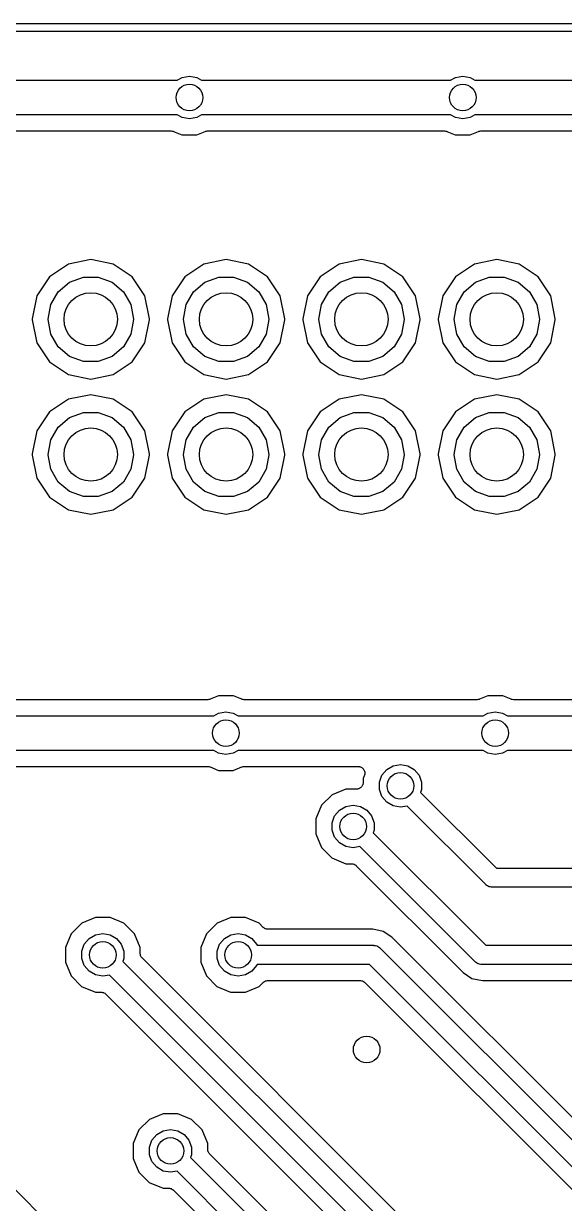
# Model space of a CAD drawing. Extents: x 25 to 125, y -125 to -25.
# Drawn here: x 65.82 to 75.97, y -47.09 to -24.93 of the extents above; entities that cross this region are included whole.
import ezdxf

# ---------------------------------------------------------------- set-up
doc = ezdxf.new("R2010")
doc.units = 0
doc.header["$MEASUREMENT"] = 0
doc.layers.add('BLACK', color=7, linetype='CONTINUOUS')

msp = doc.modelspace()

# ---------------------------------------------------------------- linework, layer by layer
at = {"layer": 'Black'}
for p, q in [((25, -24.925), (125, -24.925)), ((124.925, -25.075), (25.075, -25.075)), ((68.7983, -25.9371), (68.9356, -25.9129)), ((68.9356, -25.9129), (69.0729, -25.9371)), ((73.9291, -25.9371), (74.0664, -25.9129)), ((74.0664, -25.9129), (74.2037, -25.9371)), ((64.0835, -25.9894), (68.7077, -25.9894)), ((68.7077, -25.9894), (68.7983, -25.9371)), ((69.0729, -25.9371), (69.1635, -25.9894)), ((69.1635, -25.9894), (73.8385, -25.9894)), ((73.8385, -25.9894), (73.9291, -25.9371)), ((74.2037, -25.9371), (74.2943, -25.9894)), ((74.2943, -25.9894), (78.8677, -25.9894)), ((68.7077, -26.6394), (64.0835, -26.6394)), ((68.7983, -26.6917), (68.7077, -26.6394)), ((68.9356, -26.7159), (68.7983, -26.6917)), ((69.0729, -26.6917), (68.9356, -26.7159)), ((69.1635, -26.6394), (69.0729, -26.6917)), ((73.8385, -26.6394), (69.1635, -26.6394)), ((73.9291, -26.6917), (73.8385, -26.6394)), ((74.0664, -26.7159), (73.9291, -26.6917)), ((74.2037, -26.6917), (74.0664, -26.7159)), ((74.2943, -26.6394), (74.2037, -26.6917)), ((78.8677, -26.6394), (74.2943, -26.6394)), ((64.2012, -26.9394), (68.5901, -26.9394)), ((68.5901, -26.9394), (68.5929, -26.9399)), ((68.5929, -26.9399), (68.5958, -26.9395)), ((68.5958, -26.9395), (68.6146, -26.9437)), ((68.6146, -26.9437), (68.6335, -26.9471)), ((68.6335, -26.9471), (68.636, -26.9485)), ((68.636, -26.9485), (68.6388, -26.9491)), ((68.6388, -26.9491), (68.7957, -27.0143)), ((68.7957, -27.0143), (69.0742, -27.0145)), ((69.0742, -27.0145), (69.2327, -26.949)), ((69.2327, -26.949), (69.2354, -26.9484)), ((69.2354, -26.9484), (69.2378, -26.9471)), ((69.2378, -26.9471), (69.2569, -26.9437)), ((69.2569, -26.9437), (69.2758, -26.9395)), ((69.2758, -26.9395), (69.2785, -26.9399)), ((69.2785, -26.9399), (69.2812, -26.9394)), ((69.2812, -26.9394), (73.7209, -26.9394)), ((73.7209, -26.9394), (73.7237, -26.9399)), ((73.7237, -26.9399), (73.7266, -26.9395)), ((73.7266, -26.9395), (73.7454, -26.9437)), ((73.7454, -26.9437), (73.7643, -26.9471)), ((73.7643, -26.9471), (73.7668, -26.9485)), ((73.7668, -26.9485), (73.7696, -26.9491)), ((73.7696, -26.9491), (73.9265, -27.0143)), ((73.9265, -27.0143), (74.205, -27.0145)), ((74.205, -27.0145), (74.3635, -26.949)), ((74.3635, -26.949), (74.3662, -26.9484)), ((74.3662, -26.9484), (74.3686, -26.9471)), ((74.3686, -26.9471), (74.3877, -26.9437)), ((74.3877, -26.9437), (74.4066, -26.9395)), ((74.4066, -26.9395), (74.4093, -26.9399)), ((74.4093, -26.9399), (74.412, -26.9394)), ((74.412, -26.9394), (78.7501, -26.9394)), ((66.664, -29.442), (66.3079, -29.6799)), ((67.084, -29.3584), (66.664, -29.442)), ((67.504, -29.442), (67.084, -29.3584)), ((67.8601, -29.6799), (67.504, -29.442)), ((69.204, -29.442), (68.8479, -29.6799)), ((69.624, -29.3584), (69.204, -29.442)), ((70.044, -29.442), (69.624, -29.3584)), ((70.4001, -29.6799), (70.044, -29.442)), ((71.744, -29.442), (71.3879, -29.6799)), ((72.164, -29.3584), (71.744, -29.442)), ((72.584, -29.442), (72.164, -29.3584)), ((72.9401, -29.6799), (72.584, -29.442)), ((74.284, -29.442), (73.9279, -29.6799)), ((74.704, -29.3584), (74.284, -29.442)), ((75.124, -29.442), (74.704, -29.3584)), ((75.4801, -29.6799), (75.124, -29.442)), ((66.3079, -29.6799), (66.07, -30.036)), ((66.684, -29.7841), (66.9451, -29.6891)), ((66.9451, -29.6891), (67.2229, -29.6891)), ((67.2229, -29.6891), (67.484, -29.7841)), ((68.098, -30.036), (67.8601, -29.6799)), ((68.8479, -29.6799), (68.61, -30.036)), ((69.224, -29.7841), (69.4851, -29.6891)), ((69.4851, -29.6891), (69.7629, -29.6891)), ((69.7629, -29.6891), (70.024, -29.7841)), ((70.638, -30.036), (70.4001, -29.6799)), ((71.3879, -29.6799), (71.15, -30.036)), ((71.764, -29.7841), (72.0251, -29.6891)), ((72.0251, -29.6891), (72.3029, -29.6891)), ((72.3029, -29.6891), (72.564, -29.7841)), ((73.178, -30.036), (72.9401, -29.6799)), ((73.9279, -29.6799), (73.69, -30.036)), ((74.304, -29.7841), (74.5651, -29.6891)), ((74.5651, -29.6891), (74.8429, -29.6891)), ((74.8429, -29.6891), (75.104, -29.7841)), ((75.718, -30.036), (75.4801, -29.6799)), ((66.4712, -29.9627), (66.684, -29.7841)), ((67.484, -29.7841), (67.6968, -29.9627)), ((69.0112, -29.9627), (69.224, -29.7841)), ((70.024, -29.7841), (70.2368, -29.9627)), ((71.5512, -29.9627), (71.764, -29.7841)), ((72.564, -29.7841), (72.7768, -29.9627)), ((74.0912, -29.9627), (74.304, -29.7841)), ((75.104, -29.7841), (75.3168, -29.9627)), ((66.07, -30.036), (65.984, -30.4685)), ((66.3322, -30.2033), (66.4712, -29.9627)), ((67.6968, -29.9627), (67.8358, -30.2033)), ((68.184, -30.4685), (68.098, -30.036)), ((68.61, -30.036), (68.524, -30.4685)), ((68.8722, -30.2033), (69.0112, -29.9627)), ((70.2368, -29.9627), (70.3758, -30.2033)), ((70.724, -30.4685), (70.638, -30.036)), ((71.15, -30.036), (71.064, -30.4685)), ((71.4122, -30.2033), (71.5512, -29.9627)), ((72.7768, -29.9627), (72.9158, -30.2033)), ((73.264, -30.4685), (73.178, -30.036)), ((73.69, -30.036), (73.604, -30.4685)), ((73.9522, -30.2033), (74.0912, -29.9627)), ((75.3168, -29.9627), (75.4558, -30.2033)), ((75.804, -30.4685), (75.718, -30.036)), ((66.284, -30.4769), (66.3322, -30.2033)), ((67.8358, -30.2033), (67.884, -30.4769)), ((68.824, -30.4769), (68.8722, -30.2033)), ((70.3758, -30.2033), (70.424, -30.4769)), ((71.364, -30.4769), (71.4122, -30.2033)), ((72.9158, -30.2033), (72.964, -30.4769)), ((73.904, -30.4769), (73.9522, -30.2033)), ((75.4558, -30.2033), (75.504, -30.4769)), ((65.984, -30.4685), (65.984, -30.4915)), ((65.984, -30.4915), (66.07, -30.924)), ((66.284, -30.4831), (66.284, -30.4769)), ((66.3322, -30.7567), (66.284, -30.4831)), ((67.884, -30.4831), (67.8358, -30.7567)), ((67.884, -30.4769), (67.884, -30.4831)), ((68.098, -30.924), (68.184, -30.4915)), ((68.184, -30.4915), (68.184, -30.4685)), ((68.524, -30.4685), (68.524, -30.4915)), ((68.524, -30.4915), (68.61, -30.924)), ((68.824, -30.4831), (68.824, -30.4769)), ((68.8722, -30.7567), (68.824, -30.4831)), ((70.424, -30.4831), (70.3758, -30.7567)), ((70.424, -30.4769), (70.424, -30.4831)), ((70.638, -30.924), (70.724, -30.4915)), ((70.724, -30.4915), (70.724, -30.4685)), ((71.064, -30.4685), (71.064, -30.4915)), ((71.064, -30.4915), (71.15, -30.924)), ((71.364, -30.4831), (71.364, -30.4769)), ((71.4122, -30.7567), (71.364, -30.4831)), ((72.964, -30.4831), (72.9158, -30.7567)), ((72.964, -30.4769), (72.964, -30.4831)), ((73.178, -30.924), (73.264, -30.4915)), ((73.264, -30.4915), (73.264, -30.4685)), ((73.604, -30.4685), (73.604, -30.4915)), ((73.604, -30.4915), (73.69, -30.924)), ((73.904, -30.4831), (73.904, -30.4769)), ((73.9522, -30.7567), (73.904, -30.4831)), ((75.504, -30.4831), (75.4558, -30.7567)), ((75.504, -30.4769), (75.504, -30.4831)), ((75.718, -30.924), (75.804, -30.4915)), ((75.804, -30.4915), (75.804, -30.4685)), ((66.4712, -30.9973), (66.3322, -30.7567)), ((67.8358, -30.7567), (67.6968, -30.9973)), ((69.0112, -30.9973), (68.8722, -30.7567)), ((70.3758, -30.7567), (70.2368, -30.9973)), ((71.5512, -30.9973), (71.4122, -30.7567)), ((72.9158, -30.7567), (72.7768, -30.9973)), ((74.0912, -30.9973), (73.9522, -30.7567)), ((75.4558, -30.7567), (75.3168, -30.9973)), ((66.07, -30.924), (66.3079, -31.2801)), ((66.684, -31.1759), (66.4712, -30.9973)), ((67.6968, -30.9973), (67.484, -31.1759)), ((67.8601, -31.2801), (68.098, -30.924)), ((68.61, -30.924), (68.8479, -31.2801)), ((69.224, -31.1759), (69.0112, -30.9973)), ((70.2368, -30.9973), (70.024, -31.1759)), ((70.4001, -31.2801), (70.638, -30.924)), ((71.15, -30.924), (71.3879, -31.2801)), ((71.764, -31.1759), (71.5512, -30.9973)), ((72.7768, -30.9973), (72.564, -31.1759)), ((72.9401, -31.2801), (73.178, -30.924)), ((73.69, -30.924), (73.9279, -31.2801)), ((74.304, -31.1759), (74.0912, -30.9973)), ((75.3168, -30.9973), (75.104, -31.1759)), ((75.4801, -31.2801), (75.718, -30.924)), ((66.9451, -31.2709), (66.684, -31.1759)), ((67.484, -31.1759), (67.2229, -31.2709)), ((69.4851, -31.2709), (69.224, -31.1759)), ((70.024, -31.1759), (69.7629, -31.2709)), ((72.0251, -31.2709), (71.764, -31.1759)), ((72.564, -31.1759), (72.3029, -31.2709)), ((74.5651, -31.2709), (74.304, -31.1759)), ((75.104, -31.1759), (74.8429, -31.2709)), ((66.3079, -31.2801), (66.664, -31.518)), ((67.2229, -31.2709), (66.9451, -31.2709)), ((67.504, -31.518), (67.8601, -31.2801)), ((68.8479, -31.2801), (69.204, -31.518)), ((69.7629, -31.2709), (69.4851, -31.2709)), ((70.044, -31.518), (70.4001, -31.2801)), ((71.3879, -31.2801), (71.744, -31.518)), ((72.3029, -31.2709), (72.0251, -31.2709)), ((72.584, -31.518), (72.9401, -31.2801)), ((73.9279, -31.2801), (74.284, -31.518)), ((74.8429, -31.2709), (74.5651, -31.2709)), ((75.124, -31.518), (75.4801, -31.2801)), ((66.664, -31.518), (67.084, -31.6015)), ((67.084, -31.6015), (67.504, -31.518)), ((69.204, -31.518), (69.624, -31.6015)), ((69.624, -31.6015), (70.044, -31.518)), ((71.744, -31.518), (72.164, -31.6015)), ((72.164, -31.6015), (72.584, -31.518)), ((74.284, -31.518), (74.704, -31.6015)), ((74.704, -31.6015), (75.124, -31.518)), ((67.084, -31.8984), (66.664, -31.982)), ((67.504, -31.982), (67.084, -31.8984)), ((69.624, -31.8984), (69.204, -31.982)), ((70.044, -31.982), (69.624, -31.8984)), ((72.164, -31.8984), (71.744, -31.982)), ((72.584, -31.982), (72.164, -31.8984)), ((74.704, -31.8984), (74.284, -31.982)), ((75.124, -31.982), (74.704, -31.8984)), ((66.664, -31.982), (66.3079, -32.2199)), ((67.8601, -32.2199), (67.504, -31.982)), ((69.204, -31.982), (68.8479, -32.2199)), ((70.4001, -32.2199), (70.044, -31.982)), ((71.744, -31.982), (71.3879, -32.2199)), ((72.9401, -32.2199), (72.584, -31.982)), ((74.284, -31.982), (73.9279, -32.2199)), ((75.4801, -32.2199), (75.124, -31.982)), ((66.3079, -32.2199), (66.07, -32.576)), ((66.4712, -32.5027), (66.684, -32.3241)), ((66.684, -32.3241), (66.9451, -32.2291)), ((66.9451, -32.2291), (67.2229, -32.2291)), ((67.2229, -32.2291), (67.484, -32.3241)), ((67.484, -32.3241), (67.6968, -32.5027)), ((68.098, -32.576), (67.8601, -32.2199)), ((68.8479, -32.2199), (68.61, -32.576)), ((69.0112, -32.5027), (69.224, -32.3241)), ((69.224, -32.3241), (69.4851, -32.2291)), ((69.4851, -32.2291), (69.7629, -32.2291)), ((69.7629, -32.2291), (70.024, -32.3241)), ((70.024, -32.3241), (70.2368, -32.5027)), ((70.638, -32.576), (70.4001, -32.2199)), ((71.3879, -32.2199), (71.15, -32.576)), ((71.5512, -32.5027), (71.764, -32.3241)), ((71.764, -32.3241), (72.0251, -32.2291)), ((72.0251, -32.2291), (72.3029, -32.2291)), ((72.3029, -32.2291), (72.564, -32.3241)), ((72.564, -32.3241), (72.7768, -32.5027)), ((73.178, -32.576), (72.9401, -32.2199)), ((73.9279, -32.2199), (73.69, -32.576)), ((74.0912, -32.5027), (74.304, -32.3241)), ((74.304, -32.3241), (74.5651, -32.2291)), ((74.5651, -32.2291), (74.8429, -32.2291)), ((74.8429, -32.2291), (75.104, -32.3241)), ((75.104, -32.3241), (75.3168, -32.5027)), ((75.718, -32.576), (75.4801, -32.2199)), ((66.07, -32.576), (65.984, -33.0085)), ((66.3322, -32.7433), (66.4712, -32.5027)), ((67.6968, -32.5027), (67.8358, -32.7433)), ((68.184, -33.0085), (68.098, -32.576)), ((68.61, -32.576), (68.524, -33.0085)), ((68.8722, -32.7433), (69.0112, -32.5027)), ((70.2368, -32.5027), (70.3758, -32.7433)), ((70.724, -33.0085), (70.638, -32.576)), ((71.15, -32.576), (71.064, -33.0085)), ((71.4122, -32.7433), (71.5512, -32.5027)), ((72.7768, -32.5027), (72.9158, -32.7433)), ((73.264, -33.0085), (73.178, -32.576)), ((73.69, -32.576), (73.604, -33.0085)), ((73.9522, -32.7433), (74.0912, -32.5027)), ((75.3168, -32.5027), (75.4558, -32.7433)), ((75.804, -33.0085), (75.718, -32.576)), ((66.284, -33.0169), (66.3322, -32.7433)), ((67.8358, -32.7433), (67.884, -33.0169)), ((68.824, -33.0169), (68.8722, -32.7433)), ((70.3758, -32.7433), (70.424, -33.0169)), ((71.364, -33.0169), (71.4122, -32.7433)), ((72.9158, -32.7433), (72.964, -33.0169)), ((73.904, -33.0169), (73.9522, -32.7433)), ((75.4558, -32.7433), (75.504, -33.0169)), ((65.984, -33.0085), (65.984, -33.0315)), ((66.284, -33.0231), (66.284, -33.0169)), ((67.884, -33.0169), (67.884, -33.0231)), ((68.184, -33.0315), (68.184, -33.0085)), ((68.524, -33.0085), (68.524, -33.0315)), ((68.824, -33.0231), (68.824, -33.0169)), ((70.424, -33.0169), (70.424, -33.0231)), ((70.724, -33.0315), (70.724, -33.0085)), ((71.064, -33.0085), (71.064, -33.0315)), ((71.364, -33.0231), (71.364, -33.0169)), ((72.964, -33.0169), (72.964, -33.0231)), ((73.264, -33.0315), (73.264, -33.0085)), ((73.604, -33.0085), (73.604, -33.0315)), ((73.904, -33.0231), (73.904, -33.0169)), ((75.504, -33.0169), (75.504, -33.0231)), ((75.804, -33.0315), (75.804, -33.0085)), ((65.984, -33.0315), (66.07, -33.464)), ((66.3322, -33.2967), (66.284, -33.0231)), ((67.884, -33.0231), (67.8358, -33.2967)), ((68.098, -33.464), (68.184, -33.0315)), ((68.524, -33.0315), (68.61, -33.464)), ((68.8722, -33.2967), (68.824, -33.0231)), ((70.424, -33.0231), (70.3758, -33.2967)), ((70.638, -33.464), (70.724, -33.0315)), ((71.064, -33.0315), (71.15, -33.464)), ((71.4122, -33.2967), (71.364, -33.0231)), ((72.964, -33.0231), (72.9158, -33.2967)), ((73.178, -33.464), (73.264, -33.0315)), ((73.604, -33.0315), (73.69, -33.464)), ((73.9522, -33.2967), (73.904, -33.0231)), ((75.504, -33.0231), (75.4558, -33.2967)), ((75.718, -33.464), (75.804, -33.0315)), ((66.4712, -33.5373), (66.3322, -33.2967)), ((67.8358, -33.2967), (67.6968, -33.5373)), ((69.0112, -33.5373), (68.8722, -33.2967)), ((70.3758, -33.2967), (70.2368, -33.5373)), ((71.5512, -33.5373), (71.4122, -33.2967)), ((72.9158, -33.2967), (72.7768, -33.5373)), ((74.0912, -33.5373), (73.9522, -33.2967)), ((75.4558, -33.2967), (75.3168, -33.5373)), ((66.07, -33.464), (66.3079, -33.8201)), ((66.684, -33.7159), (66.4712, -33.5373)), ((67.6968, -33.5373), (67.484, -33.7159)), ((67.8601, -33.8201), (68.098, -33.464)), ((68.61, -33.464), (68.8479, -33.8201)), ((69.224, -33.7159), (69.0112, -33.5373)), ((70.2368, -33.5373), (70.024, -33.7159)), ((70.4001, -33.8201), (70.638, -33.464)), ((71.15, -33.464), (71.3879, -33.8201)), ((71.764, -33.7159), (71.5512, -33.5373)), ((72.7768, -33.5373), (72.564, -33.7159)), ((72.9401, -33.8201), (73.178, -33.464)), ((73.69, -33.464), (73.9279, -33.8201)), ((74.304, -33.7159), (74.0912, -33.5373)), ((75.3168, -33.5373), (75.104, -33.7159)), ((75.4801, -33.8201), (75.718, -33.464)), ((66.3079, -33.8201), (66.664, -34.058)), ((66.9451, -33.8109), (66.684, -33.7159)), ((67.2229, -33.8109), (66.9451, -33.8109)), ((67.484, -33.7159), (67.2229, -33.8109)), ((67.504, -34.058), (67.8601, -33.8201)), ((68.8479, -33.8201), (69.204, -34.058)), ((69.4851, -33.8109), (69.224, -33.7159)), ((69.7629, -33.8109), (69.4851, -33.8109)), ((70.024, -33.7159), (69.7629, -33.8109)), ((70.044, -34.058), (70.4001, -33.8201)), ((71.3879, -33.8201), (71.744, -34.058)), ((72.0251, -33.8109), (71.764, -33.7159)), ((72.3029, -33.8109), (72.0251, -33.8109)), ((72.564, -33.7159), (72.3029, -33.8109)), ((72.584, -34.058), (72.9401, -33.8201)), ((73.9279, -33.8201), (74.284, -34.058)), ((74.5651, -33.8109), (74.304, -33.7159)), ((74.8429, -33.8109), (74.5651, -33.8109)), ((75.104, -33.7159), (74.8429, -33.8109)), ((75.124, -34.058), (75.4801, -33.8201)), ((66.664, -34.058), (67.084, -34.1415)), ((67.084, -34.1415), (67.504, -34.058)), ((69.204, -34.058), (69.624, -34.1415)), ((69.624, -34.1415), (70.044, -34.058)), ((71.744, -34.058), (72.164, -34.1415)), ((72.164, -34.1415), (72.584, -34.058)), ((74.284, -34.058), (74.704, -34.1415)), ((74.704, -34.1415), (75.124, -34.058)), ((69.2758, -37.6274), (64.8869, -37.6274)), ((69.2785, -37.6269), (69.2758, -37.6274)), ((69.2812, -37.6273), (69.2785, -37.6269)), ((69.3001, -37.6231), (69.2812, -37.6273)), ((69.3192, -37.6197), (69.3001, -37.6231)), ((69.3216, -37.6184), (69.3192, -37.6197)), ((69.3243, -37.6178), (69.3216, -37.6184)), ((69.4828, -37.5523), (69.3243, -37.6178)), ((69.7612, -37.5525), (69.4828, -37.5523)), ((69.9182, -37.6177), (69.7612, -37.5525)), ((69.921, -37.6183), (69.9182, -37.6177)), ((69.9235, -37.6197), (69.921, -37.6183)), ((69.9424, -37.6231), (69.9235, -37.6197)), ((69.9612, -37.6273), (69.9424, -37.6231)), ((69.9641, -37.6269), (69.9612, -37.6273)), ((69.9669, -37.6274), (69.9641, -37.6269)), ((74.3304, -37.6274), (69.9669, -37.6274)), ((74.3331, -37.6269), (74.3304, -37.6274)), ((74.3358, -37.6273), (74.3331, -37.6269)), ((74.3547, -37.6231), (74.3358, -37.6273)), ((74.3738, -37.6197), (74.3547, -37.6231)), ((74.3762, -37.6184), (74.3738, -37.6197)), ((74.3789, -37.6178), (74.3762, -37.6184)), ((74.5374, -37.5523), (74.3789, -37.6178)), ((74.8158, -37.5525), (74.5374, -37.5523)), ((74.9728, -37.6177), (74.8158, -37.5525)), ((74.9756, -37.6183), (74.9728, -37.6177)), ((74.9781, -37.6197), (74.9756, -37.6183)), ((74.997, -37.6231), (74.9781, -37.6197)), ((75.0158, -37.6273), (74.997, -37.6231)), ((75.0187, -37.6269), (75.0158, -37.6273)), ((75.0215, -37.6274), (75.0187, -37.6269)), ((79.4358, -37.6274), (75.0215, -37.6274)), ((69.3935, -37.9274), (69.4841, -37.8751)), ((69.4841, -37.8751), (69.6214, -37.8509)), ((69.6214, -37.8509), (69.7587, -37.8751)), ((69.7587, -37.8751), (69.8493, -37.9274)), ((74.4481, -37.9274), (74.5387, -37.8751)), ((74.5387, -37.8751), (74.676, -37.8509)), ((74.676, -37.8509), (74.8133, -37.8751)), ((74.8133, -37.8751), (74.9039, -37.9274)), ((64.7693, -37.9274), (69.3935, -37.9274)), ((69.8493, -37.9274), (74.4481, -37.9274)), ((74.9039, -37.9274), (79.5535, -37.9274)), ((69.3935, -38.5774), (64.7693, -38.5774)), ((69.4841, -38.6297), (69.3935, -38.5774)), ((69.6214, -38.6539), (69.4841, -38.6297)), ((69.7587, -38.6297), (69.6214, -38.6539)), ((69.8493, -38.5774), (69.7587, -38.6297)), ((74.4481, -38.5774), (69.8493, -38.5774)), ((74.5387, -38.6297), (74.4481, -38.5774)), ((74.676, -38.6539), (74.5387, -38.6297)), ((74.8133, -38.6297), (74.676, -38.6539)), ((74.9039, -38.5774), (74.8133, -38.6297)), ((79.5535, -38.5774), (74.9039, -38.5774)), ((64.887, -38.8774), (69.2759, -38.8774)), ((69.2759, -38.8774), (69.2787, -38.8779)), ((69.2787, -38.8779), (69.2816, -38.8775)), ((69.2816, -38.8775), (69.3004, -38.8817)), ((69.3004, -38.8817), (69.3193, -38.8851)), ((69.3193, -38.8851), (69.3218, -38.8865)), ((69.3218, -38.8865), (69.3246, -38.8871)), ((69.3246, -38.8871), (69.4815, -38.9523)), ((69.4815, -38.9523), (69.76, -38.9525)), ((69.76, -38.9525), (69.9185, -38.887)), ((69.9185, -38.887), (69.9212, -38.8864)), ((69.9212, -38.8864), (69.9236, -38.8851)), ((69.9236, -38.8851), (69.9427, -38.8817)), ((69.9427, -38.8817), (69.9616, -38.8775)), ((69.9616, -38.8775), (69.9643, -38.8779)), ((69.9643, -38.8779), (69.967, -38.8774)), ((69.967, -38.8774), (72.1016, -38.8774)), ((72.1016, -38.8774), (72.1153, -38.8798)), ((72.1153, -38.8798), (72.1292, -38.8804)), ((72.1292, -38.8804), (72.1369, -38.8836)), ((72.1369, -38.8836), (72.145, -38.8851)), ((72.145, -38.8851), (72.1571, -38.892)), ((72.1571, -38.892), (72.1699, -38.8973)), ((72.1699, -38.8973), (72.1761, -38.903)), ((72.1761, -38.903), (72.1832, -38.9071)), ((72.1832, -38.9071), (72.1922, -38.9178)), ((72.1922, -38.9178), (72.2024, -38.9272)), ((72.2024, -38.9272), (72.2063, -38.9345)), ((72.2063, -38.9345), (72.2116, -38.9409)), ((72.2116, -38.9409), (72.2164, -38.954)), ((72.2164, -38.954), (72.2228, -38.9663)), ((72.2228, -38.9663), (72.2238, -38.9745)), ((72.2238, -38.9745), (72.2267, -38.9823)), ((72.2267, -38.9823), (72.2267, -38.9963)), ((72.2267, -38.9963), (72.2285, -39.01)), ((72.5503, -39.0422), (72.6399, -38.9354)), ((72.6399, -38.9354), (72.7607, -38.8657)), ((72.7607, -38.8657), (72.898, -38.8415)), ((72.898, -38.8415), (73.0353, -38.8657)), ((73.0353, -38.8657), (73.1561, -38.9354)), ((73.1561, -38.9354), (73.2457, -39.0422)), ((72.1904, -39.2216), (72.1848, -39.2312)), ((72.1923, -39.2107), (72.1904, -39.2216)), ((72.1961, -39.2002), (72.1923, -39.2107)), ((72.1981, -39.1782), (72.1961, -39.1891)), ((72.1961, -39.1891), (72.1961, -39.2002)), ((72.2189, -39.0531), (72.1981, -39.1031)), ((72.1981, -39.1031), (72.1981, -39.1782)), ((72.2219, -39.0395), (72.2189, -39.0531)), ((72.2267, -39.0265), (72.2219, -39.0395)), ((72.2285, -39.01), (72.2267, -39.0181)), ((72.2267, -39.0181), (72.2267, -39.0265)), ((72.5026, -39.1733), (72.5503, -39.0422)), ((72.5026, -39.3127), (72.5026, -39.1733)), ((73.2457, -39.0422), (73.2934, -39.1733)), ((73.2934, -39.1733), (73.2934, -39.3127)), ((71.613, -39.4112), (71.4159, -39.608)), ((71.8704, -39.3049), (71.613, -39.4112)), ((72.0709, -39.3051), (71.8704, -39.3049)), ((72.0819, -39.3031), (72.0709, -39.3051)), ((72.093, -39.3031), (72.0819, -39.3031)), ((72.1034, -39.2994), (72.093, -39.3031)), ((72.1144, -39.2974), (72.1034, -39.2994)), ((72.124, -39.2919), (72.1144, -39.2974)), ((72.1345, -39.2881), (72.124, -39.2919)), ((72.143, -39.281), (72.1345, -39.2881)), ((72.1526, -39.2754), (72.143, -39.281)), ((72.1598, -39.2669), (72.1526, -39.2754)), ((72.1683, -39.2598), (72.1598, -39.2669)), ((72.1738, -39.2502), (72.1683, -39.2598)), ((72.181, -39.2416), (72.1738, -39.2502)), ((72.1848, -39.2312), (72.181, -39.2416)), ((72.5503, -39.4438), (72.5026, -39.3127)), ((72.6399, -39.5506), (72.5503, -39.4438)), ((73.2934, -39.3127), (73.2744, -39.3649)), ((73.2744, -39.3649), (74.6985, -40.789)), ((71.4159, -39.608), (71.3091, -39.8651)), ((71.7509, -39.6974), (71.8717, -39.6277)), ((71.8717, -39.6277), (72.009, -39.6035)), ((72.009, -39.6035), (72.1463, -39.6277)), ((72.1463, -39.6277), (72.2671, -39.6974)), ((72.7607, -39.6203), (72.6399, -39.5506)), ((72.898, -39.6445), (72.7607, -39.6203)), ((73.0229, -39.6225), (72.898, -39.6445)), ((74.4967, -41.0963), (73.0229, -39.6225)), ((71.3091, -39.8651), (71.3089, -40.1436)), ((71.6136, -39.9353), (71.6613, -39.8042)), ((71.6613, -39.8042), (71.7509, -39.6974)), ((72.2671, -39.6974), (72.3567, -39.8042)), ((72.3567, -39.8042), (72.4044, -39.9353)), ((71.6136, -40.0747), (71.6136, -39.9353)), ((71.6613, -40.2058), (71.6136, -40.0747)), ((72.4044, -40.0747), (72.3854, -40.1269)), ((72.4044, -39.9353), (72.4044, -40.0747)), ((71.3089, -40.1436), (71.4152, -40.401)), ((71.7509, -40.3126), (71.6613, -40.2058)), ((71.8717, -40.3823), (71.7509, -40.3126)), ((72.3854, -40.1269), (74.4966, -42.238)), ((71.4152, -40.401), (71.612, -40.5981)), ((72.009, -40.4065), (71.8717, -40.3823)), ((72.1339, -40.3845), (72.009, -40.4065)), ((74.2947, -42.5453), (72.1339, -40.3845)), ((71.612, -40.5981), (71.8692, -40.7049)), ((71.8692, -40.7049), (71.9777, -40.705)), ((71.9777, -40.705), (71.9831, -40.7059)), ((71.9831, -40.7059), (71.9886, -40.7055)), ((71.9886, -40.7055), (72.0047, -40.7098)), ((72.0047, -40.7098), (72.0211, -40.7127)), ((72.0211, -40.7127), (72.0259, -40.7154)), ((72.0259, -40.7154), (72.0312, -40.7169)), ((72.0312, -40.7169), (72.0448, -40.7264)), ((72.0448, -40.7264), (72.0593, -40.7348)), ((72.0593, -40.7348), (72.0628, -40.739)), ((72.0628, -40.739), (72.0673, -40.7422)), ((72.0673, -40.7422), (74.0737, -42.7486)), ((74.6985, -40.789), (84.276, -40.789)), ((74.5032, -41.1008), (74.4967, -41.0963)), ((74.5083, -41.1069), (74.5032, -41.1008)), ((74.5286, -41.1186), (74.5083, -41.1069)), ((74.5479, -41.1321), (74.5286, -41.1186)), ((74.5556, -41.1342), (74.5479, -41.1321)), ((74.5624, -41.1381), (74.5556, -41.1342)), ((74.5856, -41.1422), (74.5624, -41.1381)), ((74.6083, -41.1483), (74.5856, -41.1422)), ((74.6162, -41.1476), (74.6083, -41.1483)), ((74.624, -41.149), (74.6162, -41.1476)), ((84.2014, -41.149), (74.624, -41.149)), ((66.914, -41.8242), (66.7169, -42.021)), ((67.1714, -41.7179), (66.914, -41.8242)), ((67.4498, -41.7181), (67.1714, -41.7179)), ((67.707, -41.8249), (67.4498, -41.7181)), ((67.9038, -42.022), (67.707, -41.8249)), ((69.454, -41.8242), (69.2569, -42.021)), ((69.7114, -41.7179), (69.454, -41.8242)), ((69.9898, -41.7181), (69.7114, -41.7179)), ((70.247, -41.8249), (69.9898, -41.7181)), ((70.3227, -41.9007), (70.247, -41.8249)), ((66.7169, -42.021), (66.6101, -42.2781)), ((67.0519, -42.1104), (67.1727, -42.0407)), ((67.1727, -42.0407), (67.31, -42.0165)), ((67.31, -42.0165), (67.4473, -42.0407)), ((67.4473, -42.0407), (67.5681, -42.1104)), ((68.0101, -42.2794), (67.9038, -42.022)), ((69.2569, -42.021), (69.1501, -42.2781)), ((69.5919, -42.1104), (69.7127, -42.0407)), ((69.7127, -42.0407), (69.85, -42.0165)), ((69.85, -42.0165), (69.9873, -42.0407)), ((69.9873, -42.0407), (70.1081, -42.1104)), ((70.3273, -41.904), (70.3227, -41.9007)), ((70.331, -41.9083), (70.3273, -41.904)), ((70.3453, -41.9166), (70.331, -41.9083)), ((70.3588, -41.9261), (70.3453, -41.9166)), ((70.3643, -41.9275), (70.3588, -41.9261)), ((70.3692, -41.9303), (70.3643, -41.9275)), ((70.3854, -41.9332), (70.3692, -41.9303)), ((70.4014, -41.9375), (70.3854, -41.9332)), ((70.407, -41.937), (70.4014, -41.9375)), ((70.4126, -41.938), (70.407, -41.937)), ((72.3775, -41.938), (70.4126, -41.938)), ((72.5727, -41.9768), (72.3775, -41.938)), ((72.7383, -42.0874), (72.5727, -41.9768)), ((77.6057, -46.9549), (72.7383, -42.0874)), ((66.6101, -42.2781), (66.6099, -42.5566)), ((66.9146, -42.3483), (66.9623, -42.2172)), ((66.9623, -42.2172), (67.0519, -42.1104)), ((67.5681, -42.1104), (67.6577, -42.2172)), ((67.6577, -42.2172), (67.7054, -42.3483)), ((68.01, -42.3865), (68.0101, -42.2794)), ((69.1501, -42.2781), (69.1499, -42.5566)), ((69.4546, -42.3483), (69.5023, -42.2172)), ((69.5023, -42.2172), (69.5919, -42.1104)), ((70.1081, -42.1104), (70.1977, -42.2172)), ((70.1977, -42.2172), (70.2053, -42.238)), ((70.2053, -42.238), (72.39, -42.238)), ((72.39, -42.238), (72.3978, -42.2394)), ((72.3978, -42.2394), (72.4057, -42.2387)), ((72.4057, -42.2387), (72.4284, -42.2448)), ((72.4284, -42.2448), (72.4516, -42.2489)), ((72.4516, -42.2489), (72.4584, -42.2528)), ((72.4584, -42.2528), (72.4661, -42.2549)), ((72.4661, -42.2549), (72.4853, -42.2684)), ((72.4853, -42.2684), (72.5057, -42.2801)), ((72.5057, -42.2801), (72.5108, -42.2862)), ((72.5108, -42.2862), (72.5173, -42.2907)), ((72.5173, -42.2907), (77.4523, -47.2257)), ((74.4966, -42.238), (84.0997, -42.238)), ((66.9146, -42.4877), (66.9146, -42.3483)), ((66.9623, -42.6188), (66.9146, -42.4877)), ((67.7054, -42.4877), (67.6864, -42.5399)), ((67.6864, -42.5399), (74.8033, -49.6567)), ((67.7054, -42.3483), (67.7054, -42.4877)), ((68.011, -42.392), (68.01, -42.3865)), ((68.0105, -42.3977), (68.011, -42.392)), ((68.0148, -42.4136), (68.0105, -42.3977)), ((68.0176, -42.4299), (68.0148, -42.4136)), ((68.0205, -42.4348), (68.0176, -42.4299)), ((68.0219, -42.4403), (68.0205, -42.4348)), ((68.0314, -42.4538), (68.0219, -42.4403)), ((68.0397, -42.4681), (68.0314, -42.4538)), ((68.044, -42.4718), (68.0397, -42.4681)), ((68.0472, -42.4764), (68.044, -42.4718)), ((75.0066, -49.4357), (68.0472, -42.4764)), ((69.4546, -42.4877), (69.4546, -42.3483)), ((69.5023, -42.6188), (69.4546, -42.4877)), ((74.3012, -42.5498), (74.2947, -42.5453)), ((66.6099, -42.5566), (66.7162, -42.814)), ((67.0519, -42.7256), (66.9623, -42.6188)), ((67.1727, -42.7953), (67.0519, -42.7256)), ((69.1499, -42.5566), (69.2562, -42.814)), ((69.5919, -42.7256), (69.5023, -42.6188)), ((69.7127, -42.7953), (69.5919, -42.7256)), ((70.1081, -42.7256), (69.9873, -42.7953)), ((70.1977, -42.6188), (70.1081, -42.7256)), ((70.2053, -42.598), (70.1977, -42.6188)), ((72.3154, -42.598), (70.2053, -42.598)), ((77.145, -47.4275), (72.3154, -42.598)), ((74.0737, -42.7486), (74.2393, -42.8592)), ((74.3063, -42.5559), (74.3012, -42.5498)), ((74.3267, -42.5676), (74.3063, -42.5559)), ((74.3459, -42.5811), (74.3267, -42.5676)), ((74.3536, -42.5832), (74.3459, -42.5811)), ((74.3604, -42.5871), (74.3536, -42.5832)), ((74.3836, -42.5912), (74.3604, -42.5871)), ((74.4063, -42.5973), (74.3836, -42.5912)), ((74.4142, -42.5966), (74.4063, -42.5973)), ((74.422, -42.598), (74.4142, -42.5966)), ((84.0204, -42.598), (74.422, -42.598)), ((66.7162, -42.814), (66.913, -43.0111)), ((67.31, -42.8195), (67.1727, -42.7953)), ((67.4349, -42.7975), (67.31, -42.8195)), ((74.496, -49.8586), (67.4349, -42.7975)), ((69.2562, -42.814), (69.453, -43.0111)), ((69.85, -42.8195), (69.7127, -42.7953)), ((69.9873, -42.7953), (69.85, -42.8195)), ((70.246, -43.0118), (70.3228, -42.9351)), ((70.3228, -42.9351), (70.3273, -42.932)), ((70.3273, -42.932), (70.3309, -42.9277)), ((70.3309, -42.9277), (70.3453, -42.9194)), ((70.3453, -42.9194), (70.3589, -42.9099)), ((70.3589, -42.9099), (70.3643, -42.9084)), ((70.3643, -42.9084), (70.3691, -42.9057)), ((70.3691, -42.9057), (70.3855, -42.9028)), ((70.3855, -42.9028), (70.4016, -42.8985)), ((70.4016, -42.8985), (70.4071, -42.899)), ((70.4071, -42.899), (70.4125, -42.898)), ((70.4125, -42.898), (72.1386, -42.898)), ((72.1386, -42.898), (72.1441, -42.899)), ((72.1441, -42.899), (72.1496, -42.8985)), ((72.1496, -42.8985), (72.1657, -42.9028)), ((72.1657, -42.9028), (72.182, -42.9057)), ((72.182, -42.9057), (72.1868, -42.9085)), ((72.1868, -42.9085), (72.1922, -42.9099)), ((72.1922, -42.9099), (72.2058, -42.9194)), ((72.2058, -42.9194), (72.2202, -42.9277)), ((72.2202, -42.9277), (72.2238, -42.932)), ((72.2238, -42.932), (72.2284, -42.9352)), ((72.2284, -42.9352), (76.8078, -47.5146)), ((74.2393, -42.8592), (74.4345, -42.898)), ((74.4345, -42.898), (82.9896, -42.898)), ((66.913, -43.0111), (67.1702, -43.1179)), ((67.1702, -43.1179), (67.2787, -43.118)), ((67.2787, -43.118), (67.2841, -43.1189)), ((67.2841, -43.1189), (67.2896, -43.1185)), ((67.2896, -43.1185), (67.3057, -43.1228)), ((67.3057, -43.1228), (67.3221, -43.1257)), ((67.3221, -43.1257), (67.3269, -43.1284)), ((67.3269, -43.1284), (67.3322, -43.1299)), ((67.3322, -43.1299), (67.3458, -43.1394)), ((67.3458, -43.1394), (67.3603, -43.1478)), ((67.3603, -43.1478), (67.3638, -43.152)), ((67.3638, -43.152), (67.3683, -43.1552)), ((67.3683, -43.1552), (74.1588, -49.9456)), ((69.453, -43.0111), (69.7102, -43.1179)), ((69.7102, -43.1179), (69.9886, -43.1181)), ((69.9886, -43.1181), (70.246, -43.0118)), ((68.4414, -45.4009), (68.184, -45.5072)), ((68.7198, -45.4011), (68.4414, -45.4009)), ((68.977, -45.5079), (68.7198, -45.4011)), ((68.184, -45.5072), (67.9869, -45.704)), ((69.1738, -45.705), (68.977, -45.5079)), ((67.9869, -45.704), (67.8801, -45.9611)), ((68.2323, -45.9002), (68.3219, -45.7934)), ((68.3219, -45.7934), (68.4427, -45.7237)), ((68.4427, -45.7237), (68.58, -45.6995)), ((68.58, -45.6995), (68.7173, -45.7237)), ((68.7173, -45.7237), (68.8381, -45.7934)), ((68.8381, -45.7934), (68.9277, -45.9002)), ((69.2801, -45.9624), (69.1738, -45.705)), ((67.8801, -45.9611), (67.8799, -46.2396)), ((68.1846, -46.0313), (68.2323, -45.9002)), ((68.1846, -46.1707), (68.1846, -46.0313)), ((68.9277, -45.9002), (68.9754, -46.0313)), ((68.9754, -46.0313), (68.9754, -46.1707)), ((69.28, -46.0695), (69.2801, -45.9624)), ((69.281, -46.075), (69.28, -46.0695)), ((69.2805, -46.0807), (69.281, -46.075)), ((69.2848, -46.0966), (69.2805, -46.0807)), ((67.8799, -46.2396), (67.9862, -46.497)), ((68.2323, -46.3018), (68.1846, -46.1707)), ((68.3219, -46.4086), (68.2323, -46.3018)), ((68.9754, -46.1707), (68.9564, -46.2229)), ((68.9564, -46.2229), (72.1363, -49.4027)), ((69.2876, -46.1129), (69.2848, -46.0966)), ((69.2905, -46.1178), (69.2876, -46.1129)), ((69.2919, -46.1233), (69.2905, -46.1178)), ((69.3014, -46.1368), (69.2919, -46.1233)), ((69.3097, -46.1511), (69.3014, -46.1368)), ((69.314, -46.1548), (69.3097, -46.1511)), ((69.3172, -46.1594), (69.314, -46.1548)), ((72.3396, -49.1817), (69.3172, -46.1594)), ((67.9862, -46.497), (68.183, -46.6941)), ((68.4427, -46.4783), (68.3219, -46.4086)), ((68.58, -46.5025), (68.4427, -46.4783)), ((68.7049, -46.4805), (68.58, -46.5025)), ((71.829, -49.6046), (68.7049, -46.4805)), ((67.1326, -48.2927), (65.5072, -46.6674)), ((68.183, -46.6941), (68.4402, -46.8009)), ((68.4402, -46.8009), (68.5487, -46.801)), ((68.5487, -46.801), (68.5541, -46.8019)), ((68.5541, -46.8019), (68.5596, -46.8015)), ((68.5596, -46.8015), (68.5757, -46.8058)), ((68.5757, -46.8058), (68.5921, -46.8087)), ((68.5921, -46.8087), (68.5969, -46.8114)), ((68.5969, -46.8114), (68.6022, -46.8129)), ((68.6022, -46.8129), (68.6158, -46.8224)), ((68.6158, -46.8224), (68.6303, -46.8308)), ((68.6303, -46.8308), (68.6338, -46.835)), ((68.6338, -46.835), (68.6383, -46.8382)), ((68.6383, -46.8382), (71.4918, -49.6916))]:
    msp.add_line(p, q, dxfattribs=at)
for centre, radius in [((68.9356, -26.3144), 0.25), ((74.0664, -26.3144), 0.25), ((67.084, -30.48), 0.5), ((67.084, -30.48), 0.5), ((69.624, -30.48), 0.5), ((69.624, -30.48), 0.5), ((72.164, -30.48), 0.5), ((72.164, -30.48), 0.5), ((74.704, -30.48), 0.5), ((74.704, -30.48), 0.5), ((67.084, -33.02), 0.5), ((67.084, -33.02), 0.5), ((69.624, -33.02), 0.5), ((69.624, -33.02), 0.5), ((72.164, -33.02), 0.5), ((72.164, -33.02), 0.5), ((74.704, -33.02), 0.5), ((74.704, -33.02), 0.5), ((69.6214, -38.2524), 0.25), ((74.676, -38.2524), 0.25), ((72.898, -39.243), 0.25), ((72.009, -40.005), 0.25), ((67.31, -42.418), 0.25), ((69.85, -42.418), 0.25), ((72.263, -44.196), 0.25), ((68.58, -46.101), 0.25)]:
    msp.add_circle(centre, radius, dxfattribs=at)

doc.saveas('drawing.dxf')
